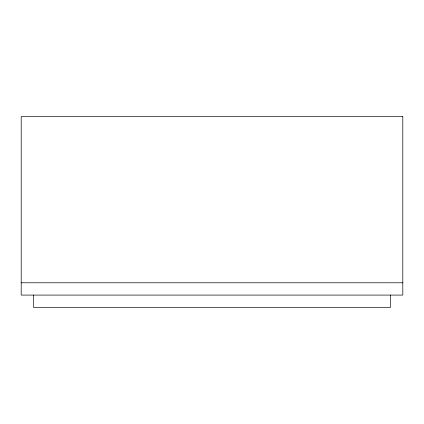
<?xml version="1.0" encoding="UTF-8"?>
<svg xmlns="http://www.w3.org/2000/svg" width="424" height="424" viewBox="0 0 424 424"><rect width="100%" height="100%" fill="white"/><g stroke="black" fill="none" stroke-linecap="round" stroke-linejoin="round"><path stroke-width="0.64" d="M21.2 282.781L402.8 282.781M390.488 295.088L390.488 307.4L33.512 307.4L33.512 295.088M402.8 116.6L21.2 116.6L21.2 295.088L402.8 295.088L402.8 116.6"/></g></svg>
